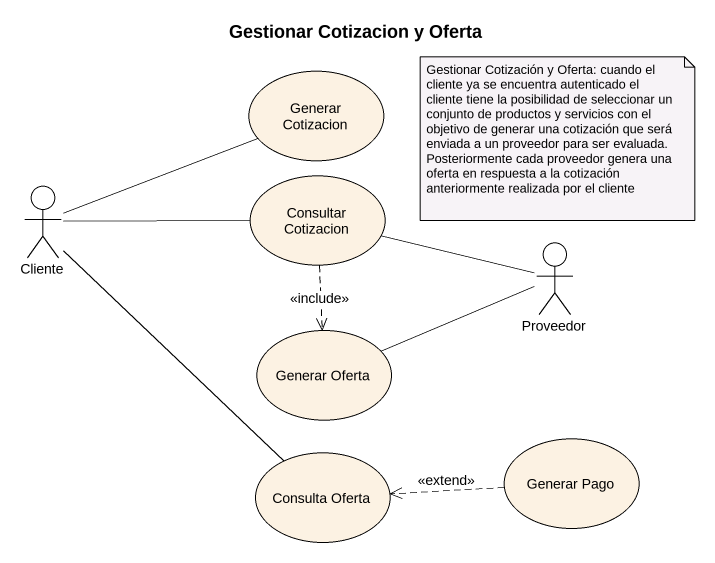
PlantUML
@startuml
title Gestionar Cotizacion y Oferta
usecase "Generar Cotizacion" as Generar_Cotizacion
actor Cliente
usecase "Consultar Cotizacion" as Consultar_Cotizacion
actor Proveedor
usecase "Generar Oferta" as Generar_Oferta
usecase "Consulta Oferta" as Consulta_Oferta
usecase "Generar Pago" as Generar_Pago
Cliente -right- Generar_Cotizacion
Cliente -right- Consultar_Cotizacion
Cliente -- Consulta_Oferta
Consultar_Cotizacion ..> Generar_Oferta : <<include>>
Proveedor -left- Consultar_Cotizacion
Proveedor -left- Generar_Oferta
Generar_Pago .left.> Consulta_Oferta : <<extend>>
note as N1
  Gestionar Cotización y Oferta: cuando el cliente ya se encuentra autenticado el cliente tiene la posibilidad de seleccionar un conjunto de productos y servicios con el objetivo de generar una cotización que será enviada a un proveedor para ser evaluada. Posteriormente cada proveedor genera una oferta en respuesta a la cotización anteriormente realizada por el cliente
end note
@enduml
